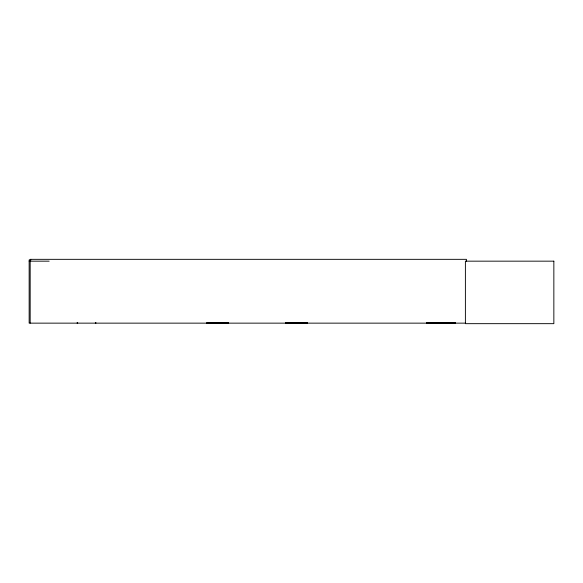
<?xml version="1.0" encoding="UTF-8"?>
<svg xmlns="http://www.w3.org/2000/svg" width="583" height="583" viewBox="0 0 583 583"><rect width="100%" height="100%" fill="white"/><g stroke="black" fill="none" stroke-linecap="round" stroke-linejoin="round"><path stroke-width="0.87" d="M436.66 322.858L455.126 322.858L426.698 323.106M453.596 322.858L453.581 322.639M455.075 323.12L455.112 322.639M441.623 322.785L451.089 322.756L451.067 323.142M228.594 323.12L206.885 323.106L207.147 322.727L228.427 322.727L228.674 323.12L228.419 322.727L228.223 323.142L207.198 322.916M207.614 323.12L207.825 322.916M224.929 323.12L225.118 322.727L225.329 323.142L225.118 322.727L224.841 323.106L225.767 322.727L226.007 323.128L225.745 322.727L225.49 323.106L225.942 323.12M227.589 323.12L227.785 322.727L228.048 323.091L227.771 322.727L227.61 323.12M228.427 322.727L228.449 322.916M307.409 323.142L285.67 323.106L285.925 322.727L307.474 323.091L307.197 322.727L307.037 323.12M289.059 323.12L289.241 322.895M303.707 323.12L303.918 322.916M306.796 323.128L306.556 322.727C306.403 323.244 306.745 323.201 306.563 322.727L306.971 323.128L307.212 322.727M206.899 323.091L207.162 322.727L207.424 323.106L207.147 322.727M210.456 322.895L210.295 323.12M285.685 323.091L285.947 322.727L286.202 323.106L285.925 322.727M288.417 323.12L288.629 322.916M304.355 323.12L304.559 322.916M285.962 322.916L307.241 322.916M30.972 259.989L29.15 259.989L29.15 323.142L465.511 323.142M29.15 261.162L49.147 261.162M426.712 322.734L438.38 322.734M426.69 322.902L455.126 322.975M466.422 261.162L466.422 259.333L30.178 259.333L30.178 323.142M441.688 322.756L441.688 323.142M95.903 322.625L95.903 323.142M95.386 322.625L95.386 323.142M77.67 322.625L77.67 323.142M77.153 322.625L77.153 323.142M209.829 322.727L209.603 323.135L209.814 322.727L210.091 323.091L209.814 322.727M286.574 322.727L286.319 323.106L286.596 322.727L286.8 323.142L286.574 322.727M553.85 261.162L465.394 261.162L465.394 323.667L553.85 323.667L553.85 261.162"/></g></svg>
